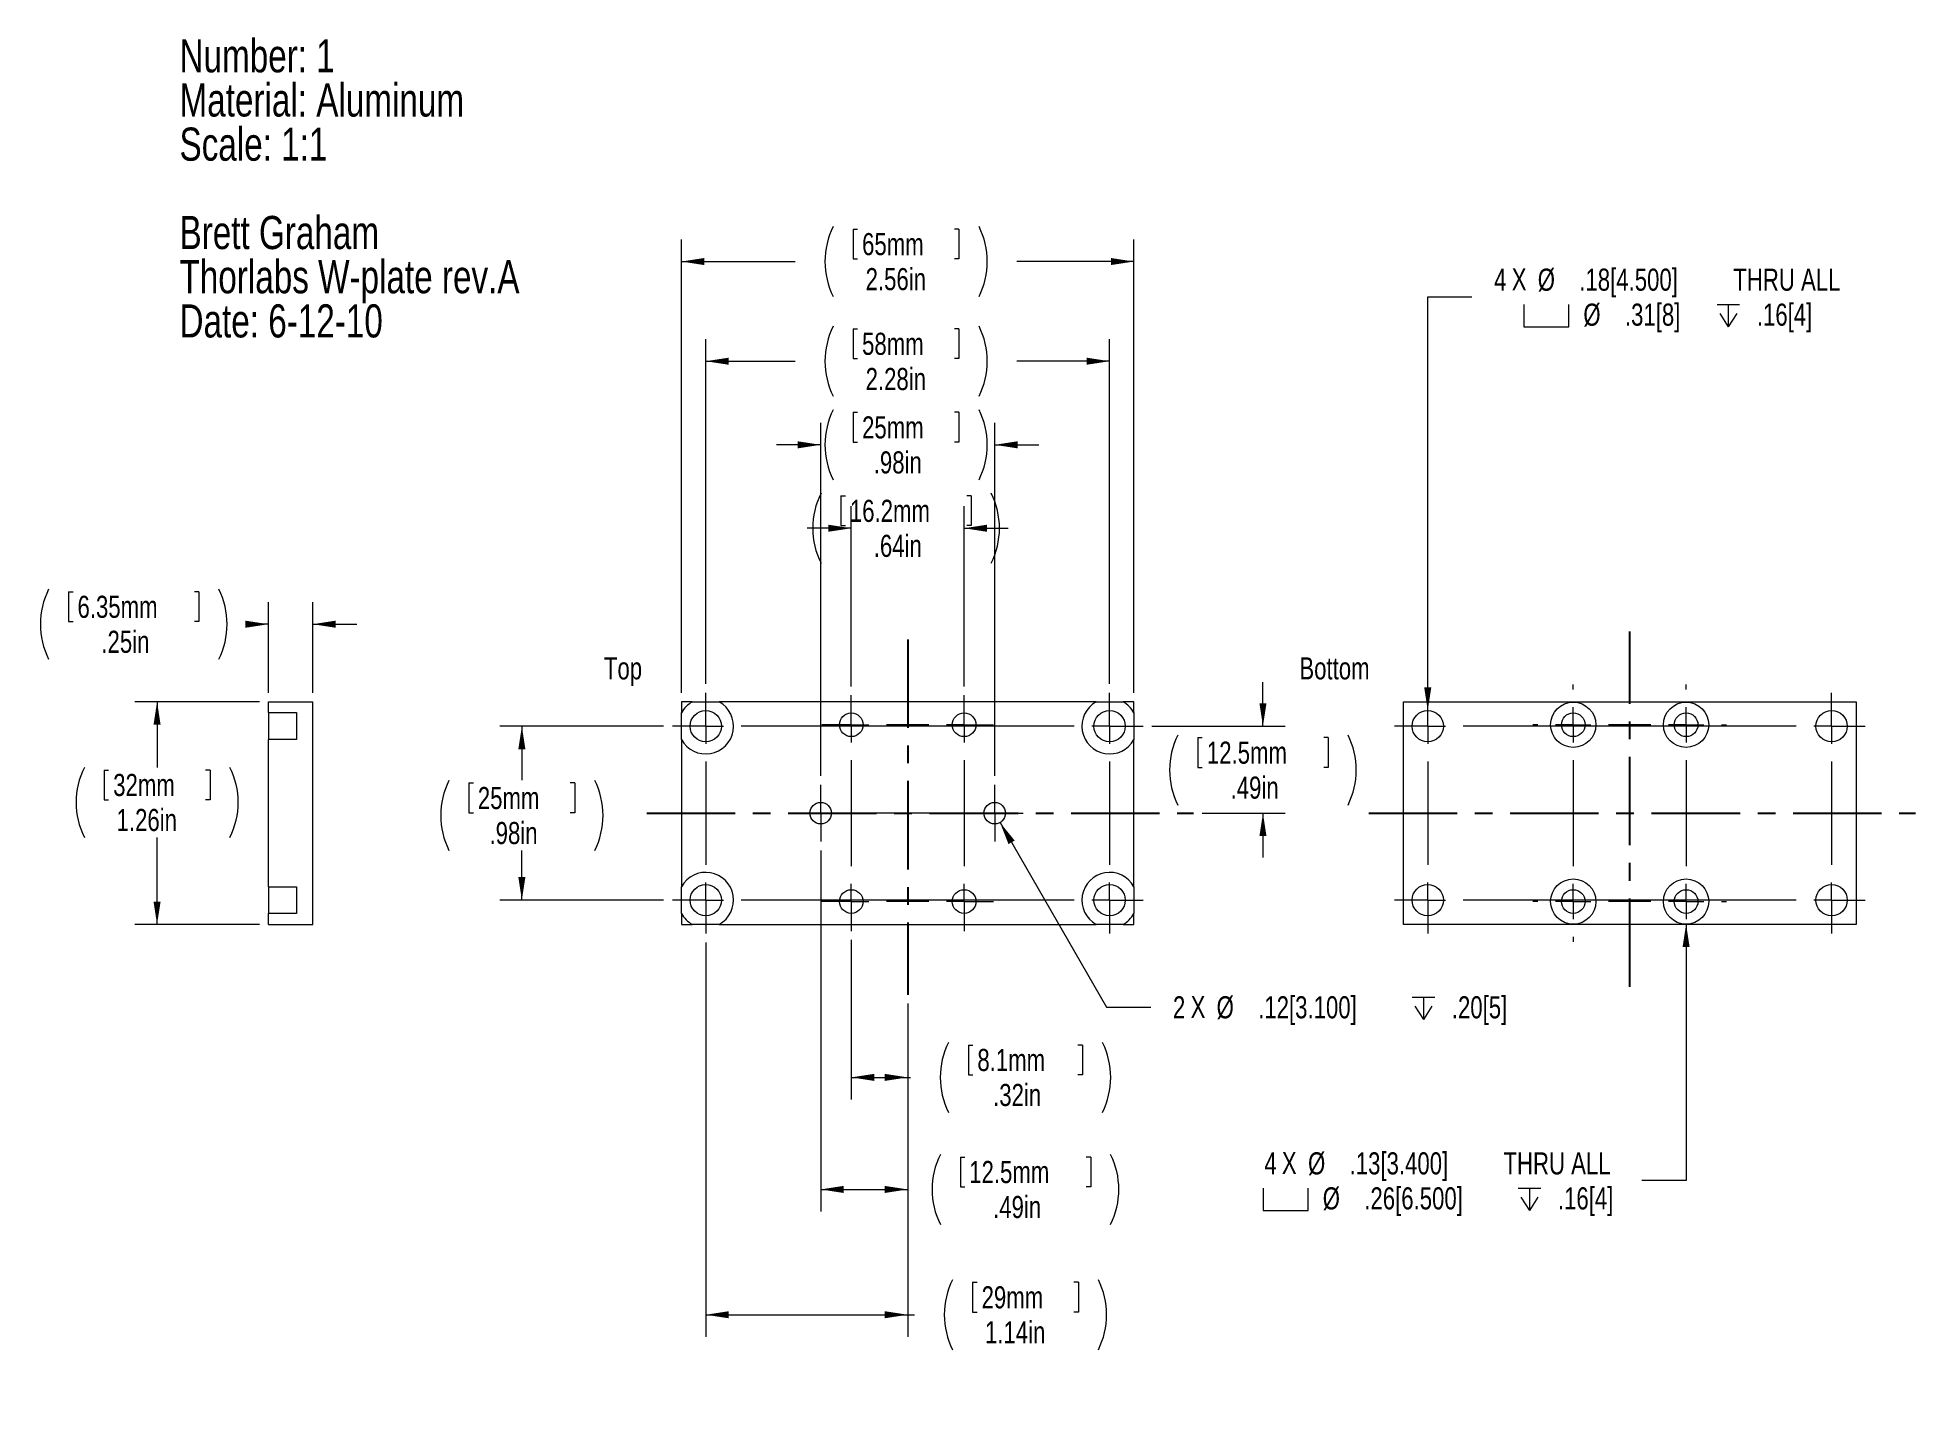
# Model space of a CAD drawing. Header units: inches. Extents: x 0.1 to 10.7, y 0.1 to 8.
import ezdxf

# ---------------------------------------------------------------- set-up
doc = ezdxf.new("R2010")
doc.units = ezdxf.units.IN
doc.header["$MEASUREMENT"] = 0
doc.linetypes.add('CENTERX2', pattern=[0.8, 0.5, -0.1, 0.1, -0.1])
doc.styles.add('SLDTEXTSTYLE0', font='TXT', dxfattribs={"width": 0.75})
doc.dimstyles.new('SLDDIMSTYLE0', dxfattribs={"dimtxt": 0.125, "dimasz": 0.13, "dimexe": 0, "dimexo": 0.0625, "dimgap": 0.03125, "dimtad": 0, "dimtih": 1, "dimtoh": 1, "dimrnd": 1e-09, "dimzin": 12, "dimdsep": 46, "dimtxsty": 'SLDTEXTSTYLE0', "dimsah": 1, "dimcen": 0.09, "dimadec": 0, "dimazin": 0, "dimtfac": 1, "dimtofl": 0, "dimtmove": 0, "dimatfit": 3, "dimfxl": 1, "dimtolj": 1, "dimtzin": 12, "dimarcsym": 0})
doc.dimstyles.new('SLDDIMSTYLE1', dxfattribs={"dimtxt": 0.125, "dimasz": 0.13, "dimexe": 0, "dimexo": 0.0625, "dimgap": 0.03125, "dimtad": 0, "dimtih": 1, "dimtoh": 1, "dimrnd": 1e-09, "dimzin": 12, "dimdsep": 46, "dimtxsty": 'SLDTEXTSTYLE0', "dimsah": 1, "dimcen": 0.09, "dimadec": 0, "dimazin": 0, "dimtfac": 1, "dimtofl": 0, "dimtmove": 0, "dimatfit": 3, "dimfxl": 1, "dimtolj": 1, "dimtzin": 12, "dimarcsym": 0})
doc.dimstyles.new('SLDDIMSTYLE2', dxfattribs={"dimtxt": 0.125, "dimasz": 0.13, "dimexe": 0, "dimexo": 0.0625, "dimgap": 0.03125, "dimtad": 0, "dimtih": 1, "dimtoh": 1, "dimdec": 0, "dimrnd": 1e-09, "dimzin": 12, "dimdsep": 46, "dimtxsty": 'SLDTEXTSTYLE0', "dimsah": 1, "dimcen": 0.09, "dimadec": 0, "dimazin": 0, "dimtfac": 1, "dimtofl": 0, "dimtmove": 0, "dimatfit": 3, "dimfxl": 1, "dimtolj": 1, "dimtzin": 12, "dimarcsym": 0})

# ---------------------------------------------------------------- blocks, each defined once
blk = doc.blocks.new('SW_NOTE_0')
at = {"color": 0, "linetype": 'Continuous', "lineweight": 0, "char_height": 0.1875, "attachment_point": 1, "style": 'SLDTEXTSTYLE0'}
for s, insert in [('Number: 1', (0, 0.242)), ('Material: Aluminum', (0, -0.008)), ('Scale: 1:1', (0, -0.258)), ('Brett Graham', (0, -0.758)), ('Thorlabs W-plate rev.A', (0, -1.008)), ('Date: 6-12-10', (0, -1.258))]:
    blk.add_mtext(s, dxfattribs=dict(at, insert=insert))
blk = doc.blocks.new('*D2')
at = {"color": 7, "linetype": 'Continuous', "lineweight": 0}
for p, q in [((3.76, 4.243), (3.76, 6.809)), ((4.732, 6.868), (4.732, 6.699)), ((4.732, 6.868), (4.757, 6.868)), ((5.33, 6.868), (5.305, 6.868)), ((5.33, 6.868), (5.33, 6.699)), ((6.319, 4.243), (6.319, 6.809)), ((4.732, 6.699), (4.757, 6.699)), ((5.33, 6.699), (5.305, 6.699)), ((3.76, 6.684), (4.404, 6.684)), ((6.319, 6.684), (5.658, 6.684))]:
    blk.add_line(p, q, dxfattribs=at)
for centre, start, end in [((5.015, 6.684), 153.4349, 206.5651), ((5.047, 6.684), 333.4349, 26.5651)]:
    blk.add_arc(centre, 0.443, start, end, dxfattribs=at)
for points in [[(3.76, 6.684), (3.89, 6.664), (3.89, 6.704)], [(6.319, 6.684), (6.189, 6.704), (6.189, 6.664)]]:
    blk.add_solid(points, dxfattribs=at)
at = {"color": 7, "linetype": 'Continuous', "lineweight": 0, "char_height": 0.125, "attachment_point": 1, "style": 'SLDTEXTSTYLE0'}
for s, insert in [('65mm', (4.782, 6.845)), ('2.56in', (4.802, 6.647))]:
    blk.add_mtext(s, dxfattribs=dict(at, insert=insert))
blk = doc.blocks.new('*D3')
at = {"color": 7, "linetype": 'Continuous', "lineweight": 0}
for p, q in [((4.732, 6.303), (4.732, 6.135)), ((4.732, 6.303), (4.757, 6.303)), ((5.33, 6.303), (5.305, 6.303)), ((5.33, 6.303), (5.33, 6.135)), ((3.898, 4.294), (3.898, 6.245)), ((6.182, 4.294), (6.182, 6.245)), ((3.898, 6.12), (4.404, 6.12)), ((4.732, 6.135), (4.757, 6.135)), ((5.33, 6.135), (5.305, 6.135)), ((6.182, 6.12), (5.658, 6.12))]:
    blk.add_line(p, q, dxfattribs=at)
for centre, start, end in [((5.015, 6.12), 153.4349, 206.5651), ((5.047, 6.12), 333.4349, 26.5651)]:
    blk.add_arc(centre, 0.443, start, end, dxfattribs=at)
for points in [[(3.898, 6.12), (4.028, 6.1), (4.028, 6.14)], [(6.182, 6.12), (6.052, 6.14), (6.052, 6.1)]]:
    blk.add_solid(points, dxfattribs=at)
at = {"color": 7, "linetype": 'Continuous', "lineweight": 0, "char_height": 0.125, "attachment_point": 1, "style": 'SLDTEXTSTYLE0'}
for s, insert in [('58mm', (4.782, 6.281)), ('2.28in', (4.802, 6.082))]:
    blk.add_mtext(s, dxfattribs=dict(at, insert=insert))
blk = doc.blocks.new('*D4')
at = {"color": 7, "linetype": 'Continuous', "lineweight": 0}
for p, q in [((4.548, 3.774), (4.548, 5.772)), ((4.732, 5.831), (4.732, 5.662)), ((4.732, 5.831), (4.757, 5.831)), ((5.33, 5.831), (5.305, 5.831)), ((5.33, 5.831), (5.33, 5.662)), ((5.532, 3.774), (5.532, 5.772)), ((4.548, 5.647), (4.298, 5.647)), ((4.732, 5.662), (4.757, 5.662)), ((5.33, 5.662), (5.305, 5.662)), ((5.532, 5.647), (5.782, 5.647))]:
    blk.add_line(p, q, dxfattribs=at)
for centre, start, end in [((5.015, 5.647), 153.4349, 206.5651), ((5.047, 5.647), 333.4349, 26.5651)]:
    blk.add_arc(centre, 0.443, start, end, dxfattribs=at)
for points in [[(4.548, 5.647), (4.418, 5.667), (4.418, 5.627)], [(5.532, 5.647), (5.662, 5.627), (5.662, 5.667)]]:
    blk.add_solid(points, dxfattribs=at)
at = {"color": 7, "linetype": 'Continuous', "lineweight": 0, "char_height": 0.125, "attachment_point": 1, "style": 'SLDTEXTSTYLE0'}
for s, insert in [('25mm', (4.782, 5.808)), ('.98in', (4.848, 5.61))]:
    blk.add_mtext(s, dxfattribs=dict(at, insert=insert))
blk = doc.blocks.new('*D5')
at = {"color": 7, "linetype": 'Continuous', "lineweight": 0}
for p, q in [((4.662, 5.358), (4.662, 5.19)), ((4.662, 5.358), (4.688, 5.358)), ((5.399, 5.358), (5.374, 5.358)), ((5.399, 5.358), (5.399, 5.19)), ((4.721, 4.28), (4.721, 5.3)), ((5.359, 4.28), (5.359, 5.3)), ((4.721, 5.175), (4.471, 5.175)), ((4.662, 5.19), (4.688, 5.19)), ((5.359, 5.175), (5.609, 5.175)), ((5.399, 5.19), (5.374, 5.19))]:
    blk.add_line(p, q, dxfattribs=at)
for centre, start, end in [((4.946, 5.175), 153.4349, 206.5651), ((5.116, 5.175), 333.4349, 26.5651)]:
    blk.add_arc(centre, 0.443, start, end, dxfattribs=at)
for points in [[(4.721, 5.175), (4.591, 5.195), (4.591, 5.155)], [(5.359, 5.175), (5.489, 5.155), (5.489, 5.195)]]:
    blk.add_solid(points, dxfattribs=at)
at = {"color": 7, "linetype": 'Continuous', "lineweight": 0, "char_height": 0.125, "attachment_point": 1, "style": 'SLDTEXTSTYLE0'}
for s, insert in [('16.2mm', (4.713, 5.336)), ('.64in', (4.848, 5.138))]:
    blk.add_mtext(s, dxfattribs=dict(at, insert=insert))
blk = doc.blocks.new('*D6')
at = {"color": 7, "linetype": 'Continuous', "lineweight": 0}
for p, q in [((3.659, 4.055), (2.733, 4.055)), ((2.858, 4.055), (2.858, 3.749)), ((2.559, 3.734), (2.559, 3.565)), ((2.559, 3.734), (2.584, 3.734)), ((3.157, 3.734), (3.132, 3.734)), ((3.157, 3.734), (3.157, 3.565)), ((2.559, 3.565), (2.584, 3.565)), ((3.157, 3.565), (3.132, 3.565)), ((2.858, 3.071), (2.858, 3.352)), ((3.659, 3.071), (2.733, 3.071))]:
    blk.add_line(p, q, dxfattribs=at)
for centre, start, end in [((2.842, 3.55), 153.4349, 206.5651), ((2.874, 3.55), 333.4349, 26.5651)]:
    blk.add_arc(centre, 0.443, start, end, dxfattribs=at)
for points in [[(2.858, 4.055), (2.838, 3.925), (2.878, 3.925)], [(2.858, 3.071), (2.878, 3.201), (2.838, 3.201)]]:
    blk.add_solid(points, dxfattribs=at)
at = {"color": 7, "linetype": 'Continuous', "lineweight": 0, "char_height": 0.125, "attachment_point": 1, "style": 'SLDTEXTSTYLE0'}
for s, insert in [('25mm', (2.609, 3.711)), ('.98in', (2.675, 3.513))]:
    blk.add_mtext(s, dxfattribs=dict(at, insert=insert))
blk = doc.blocks.new('*D7')
at = {"color": 7, "linetype": 'Continuous', "lineweight": 0}
for p, q in [((7.049, 4.055), (7.049, 4.305)), ((6.42, 4.055), (7.174, 4.055)), ((6.681, 3.991), (6.681, 3.822)), ((6.681, 3.991), (6.706, 3.991)), ((7.418, 3.991), (7.393, 3.991)), ((7.418, 3.991), (7.418, 3.822)), ((6.681, 3.822), (6.706, 3.822)), ((7.418, 3.822), (7.393, 3.822)), ((6.706, 3.563), (7.174, 3.563)), ((7.049, 3.563), (7.049, 3.313))]:
    blk.add_line(p, q, dxfattribs=at)
for centre, start, end in [((6.964, 3.807), 153.4349, 206.5651), ((7.134, 3.807), 333.4349, 26.5651)]:
    blk.add_arc(centre, 0.443, start, end, dxfattribs=at)
for points in [[(7.049, 4.055), (7.069, 4.185), (7.029, 4.185)], [(7.049, 3.563), (7.029, 3.433), (7.069, 3.433)]]:
    blk.add_solid(points, dxfattribs=at)
at = {"color": 7, "linetype": 'Continuous', "lineweight": 0, "char_height": 0.125, "attachment_point": 1, "style": 'SLDTEXTSTYLE0'}
for s, insert in [('12.5mm', (6.732, 3.968)), ('.49in', (6.866, 3.77))]:
    blk.add_mtext(s, dxfattribs=dict(at, insert=insert))
blk = doc.blocks.new('*D8')
at = {"color": 7, "linetype": 'Continuous', "lineweight": 0}
for p, q in [((4.721, 2.846), (4.721, 1.943)), ((5.04, 2.486), (5.04, 1.943)), ((5.384, 2.251), (5.384, 2.083)), ((5.384, 2.251), (5.409, 2.251)), ((6.028, 2.251), (6.003, 2.251)), ((6.028, 2.251), (6.028, 2.083)), ((4.721, 2.068), (5.04, 2.068)), ((5.04, 2.068), (5.056, 2.068)), ((5.384, 2.083), (5.409, 2.083)), ((6.028, 2.083), (6.003, 2.083))]:
    blk.add_line(p, q, dxfattribs=at)
for centre, start, end in [((5.667, 2.068), 153.4349, 206.5651), ((5.745, 2.068), 333.4349, 26.5651)]:
    blk.add_arc(centre, 0.443, start, end, dxfattribs=at)
for points in [[(4.721, 2.068), (4.851, 2.048), (4.851, 2.088)], [(5.04, 2.068), (4.91, 2.088), (4.91, 2.048)]]:
    blk.add_solid(points, dxfattribs=at)
at = {"color": 7, "linetype": 'Continuous', "lineweight": 0, "char_height": 0.125, "attachment_point": 1, "style": 'SLDTEXTSTYLE0'}
for s, insert in [('8.1mm', (5.434, 2.229)), ('.32in', (5.523, 2.031))]:
    blk.add_mtext(s, dxfattribs=dict(at, insert=insert))
blk = doc.blocks.new('*D9')
at = {"color": 7, "linetype": 'Continuous', "lineweight": 0}
for p, q in [((4.548, 3.352), (4.548, 1.309)), ((5.04, 2.486), (5.04, 1.309)), ((5.338, 1.617), (5.338, 1.449)), ((5.338, 1.617), (5.363, 1.617)), ((6.075, 1.617), (6.049, 1.617)), ((6.075, 1.617), (6.075, 1.449)), ((4.548, 1.434), (5.04, 1.434)), ((5.338, 1.449), (5.363, 1.449)), ((6.075, 1.449), (6.049, 1.449))]:
    blk.add_line(p, q, dxfattribs=at)
for centre, start, end in [((5.621, 1.434), 153.4349, 206.5651), ((5.791, 1.434), 333.4349, 26.5651)]:
    blk.add_arc(centre, 0.443, start, end, dxfattribs=at)
for points in [[(4.548, 1.434), (4.678, 1.414), (4.678, 1.454)], [(5.04, 1.434), (4.91, 1.454), (4.91, 1.414)]]:
    blk.add_solid(points, dxfattribs=at)
at = {"color": 7, "linetype": 'Continuous', "lineweight": 0, "char_height": 0.125, "attachment_point": 1, "style": 'SLDTEXTSTYLE0'}
for s, insert in [('12.5mm', (5.388, 1.595)), ('.49in', (5.523, 1.397))]:
    blk.add_mtext(s, dxfattribs=dict(at, insert=insert))
blk = doc.blocks.new('*D10')
at = {"color": 7, "linetype": 'Continuous', "lineweight": 0}
for p, q in [((3.898, 2.832), (3.898, 0.6)), ((5.04, 2.486), (5.04, 0.6)), ((5.407, 0.909), (5.407, 0.74)), ((5.407, 0.909), (5.432, 0.909)), ((6.005, 0.909), (5.98, 0.909)), ((6.005, 0.909), (6.005, 0.74)), ((3.898, 0.725), (5.04, 0.725)), ((5.04, 0.725), (5.079, 0.725)), ((5.407, 0.74), (5.432, 0.74)), ((6.005, 0.74), (5.98, 0.74))]:
    blk.add_line(p, q, dxfattribs=at)
for centre, start, end in [((5.69, 0.725), 153.4349, 206.5651), ((5.722, 0.725), 333.4349, 26.5651)]:
    blk.add_arc(centre, 0.443, start, end, dxfattribs=at)
for points in [[(3.898, 0.725), (4.028, 0.705), (4.028, 0.745)], [(5.04, 0.725), (4.91, 0.745), (4.91, 0.705)]]:
    blk.add_solid(points, dxfattribs=at)
at = {"color": 7, "linetype": 'Continuous', "lineweight": 0, "char_height": 0.125, "attachment_point": 1, "style": 'SLDTEXTSTYLE0'}
for s, insert in [('29mm', (5.458, 0.886)), ('1.14in', (5.477, 0.688))]:
    blk.add_mtext(s, dxfattribs=dict(at, insert=insert))
blk = doc.blocks.new('SW_SYMBOL_HOLE_DEPTH')
at = {"color": 0, "linetype": 'Continuous', "lineweight": 0}
for p, q in [((0, 34.4), (31.5, 34.4)), ((15.7, 34.4), (15.7, 3)), ((3.9, 21.9), (15.7, 3)), ((27.6, 21.9), (15.7, 3))]:
    blk.add_line(p, q, dxfattribs=at)
blk = doc.blocks.new('*D11')
at = {"color": 7, "linetype": 'Continuous', "lineweight": 0}
for p, q in [((5.562, 3.51), (6.165, 2.466)), ((6.165, 2.466), (6.415, 2.466))]:
    blk.add_line(p, q, dxfattribs=at)
blk.add_solid([(5.562, 3.51), (5.61, 3.388), (5.645, 3.408)], dxfattribs=at)
at = {"color": 7, "linetype": 'Continuous', "lineweight": 0, "xscale": 0.0040555664, "yscale": 0.0040555664, "zscale": 0.0040555664}
blk.add_blockref('SW_SYMBOL_HOLE_DEPTH', (7.893, 2.383), dxfattribs=at)
at = {"color": 7, "linetype": 'Continuous', "lineweight": 0, "char_height": 0.125, "attachment_point": 1, "style": 'SLDTEXTSTYLE0'}
for s, insert in [('2', (6.54, 2.527)), ('X ', (6.64, 2.529)), ('%%c', (6.787, 2.527)), ('.12[3.100]', (7.022, 2.527)), ('.20[5]', (8.117, 2.527))]:
    blk.add_mtext(s, dxfattribs=dict(at, insert=insert))
blk = doc.blocks.new('SW_CENTERMARKSYMBOL_0')
at = {"color": 0, "linetype": 'Continuous', "lineweight": 0}
for p, q in [((-2.283, 0.1), (-2.283, 0.189)), ((0, 0.1), (0, 0.189)), ((-2.383, 0), (-2.472, 0)), ((-2.283, 0), (-2.383, 0)), ((-2.283, 0), (-2.283, 0.1)), ((-2.283, 0), (-2.283, -0.1)), ((-2.283, 0), (-2.183, 0)), ((-0.2, 0), (-2.083, 0)), ((0, 0), (-0.1, 0)), ((0, 0), (0, 0.1)), ((0, 0), (0, -0.1)), ((0, 0), (0.1, 0)), ((0.1, 0), (0.189, 0)), ((-2.283, -0.2), (-2.283, -0.784)), ((0, -0.2), (0, -0.784)), ((-2.283, -0.984), (-2.283, -0.884)), ((0, -0.984), (0, -0.884)), ((-2.383, -0.984), (-2.472, -0.984)), ((-2.283, -0.984), (-2.383, -0.984)), ((-2.283, -0.984), (-2.283, -1.084)), ((-2.283, -0.984), (-2.183, -0.984)), ((-0.2, -0.984), (-2.083, -0.984)), ((0, -0.984), (-0.1, -0.984)), ((0, -0.984), (0, -1.084)), ((0, -0.984), (0.1, -0.984)), ((0.1, -0.984), (0.189, -0.984)), ((-2.283, -1.084), (-2.283, -1.173)), ((0, -1.084), (0, -1.173))]:
    blk.add_line(p, q, dxfattribs=at)
blk = doc.blocks.new('SW_CENTERMARKSYMBOL_1')
at = {"color": 0, "linetype": 'Continuous', "lineweight": 0}
for p, q in [((-0.638, 1.1), (-0.638, 1.167)), ((-0.638, 1), (-0.638, 1.1)), ((0, 1.1), (0, 1.167)), ((0, 1), (0, 1.1)), ((-0.738, 1), (-0.805, 1)), ((-0.638, 1), (-0.738, 1)), ((-0.638, 1), (-0.638, 0.9)), ((-0.638, 1), (-0.538, 1)), ((-0.2, 1), (-0.438, 1)), ((0, 1), (-0.1, 1)), ((0, 1), (0, 0.9)), ((0, 1), (0.1, 1)), ((0.1, 1), (0.167, 1)), ((-0.638, 0.8), (-0.638, 0.2)), ((0, 0.8), (0, 0.2)), ((-0.738, 0), (-0.805, 0)), ((-0.638, 0), (-0.738, 0)), ((-0.638, 0), (-0.638, 0.1)), ((-0.638, 0), (-0.638, -0.1)), ((-0.638, 0), (-0.538, 0)), ((-0.2, 0), (-0.438, 0)), ((0, 0), (-0.1, 0)), ((0, 0), (0, 0.1)), ((0, 0), (0, -0.1)), ((0, 0), (0.1, 0)), ((0.1, 0), (0.167, 0)), ((-0.638, -0.1), (-0.638, -0.167)), ((0, -0.1), (0, -0.167))]:
    blk.add_line(p, q, dxfattribs=at)
blk = doc.blocks.new('SW_CENTERMARKSYMBOL_2')
at = {"color": 0, "linetype": 'Continuous', "lineweight": 0}
for p, q in [((-0.984, 0.1), (-0.984, 0.161)), ((0, 0.1), (0, 0.161)), ((-1.084, 0), (-1.145, 0)), ((-0.984, 0), (-1.084, 0)), ((-0.984, 0), (-0.984, 0.1)), ((-0.984, 0), (-0.984, -0.1)), ((-0.984, 0), (-0.884, 0)), ((-0.2, 0), (-0.784, 0)), ((0, 0), (-0.1, 0)), ((0, 0), (0, 0.1)), ((0, 0), (0, -0.1)), ((0, 0), (0.1, 0)), ((0.1, 0), (0.161, 0)), ((-0.984, -0.1), (-0.984, -0.161)), ((0, -0.1), (0, -0.161))]:
    blk.add_line(p, q, dxfattribs=at)
blk = doc.blocks.new('SW_SYMBOL_HOLE_SPOT')
at = {"color": 0, "linetype": 'Continuous', "lineweight": 0}
for p, q in [((0, 34.4), (0, 3)), ((63, 3), (63, 34.4)), ((0, 3), (63, 3))]:
    blk.add_line(p, q, dxfattribs=at)
blk = doc.blocks.new('*D16')
at = {"color": 7, "linetype": 'Continuous', "lineweight": 0}
for p, q in [((7.981, 4.144), (7.981, 6.485)), ((7.981, 6.485), (8.231, 6.485))]:
    blk.add_line(p, q, dxfattribs=at)
blk.add_solid([(7.981, 4.144), (8.001, 4.274), (7.961, 4.274)], dxfattribs=at)
at = {"color": 7, "linetype": 'Continuous', "lineweight": 0, "xscale": 0.0040555664, "yscale": 0.0040555664, "zscale": 0.0040555664}
for name, p in [('SW_SYMBOL_HOLE_SPOT', (8.524, 6.302)), ('SW_SYMBOL_HOLE_DEPTH', (9.617, 6.302))]:
    blk.add_blockref(name, p, dxfattribs=at)
at = {"color": 7, "linetype": 'Continuous', "lineweight": 0, "char_height": 0.125, "attachment_point": 1, "style": 'SLDTEXTSTYLE0'}
for s, insert in [('4', (8.356, 6.644)), ('X ', (8.456, 6.646)), ('%%c', (8.603, 6.644)), ('.18[4.500]', (8.838, 6.644)), ('THRU ALL', (9.709, 6.644)), ('%%c', (8.861, 6.446)), ('.31[8]', (9.096, 6.446)), ('.16[4]', (9.842, 6.446))]:
    blk.add_mtext(s, dxfattribs=dict(at, insert=insert))
blk = doc.blocks.new('*D18')
at = {"color": 7, "linetype": 'Continuous', "lineweight": 0}
for p, q in [((9.442, 2.935), (9.442, 1.485)), ((9.442, 1.485), (9.192, 1.485))]:
    blk.add_line(p, q, dxfattribs=at)
blk.add_solid([(9.442, 2.935), (9.422, 2.805), (9.462, 2.805)], dxfattribs=at)
at = {"color": 7, "linetype": 'Continuous', "lineweight": 0, "xscale": 0.0040555664, "yscale": 0.0040555664, "zscale": 0.0040555664}
for name, p in [('SW_SYMBOL_HOLE_SPOT', (7.05, 1.302)), ('SW_SYMBOL_HOLE_DEPTH', (8.492, 1.302))]:
    blk.add_blockref(name, p, dxfattribs=at)
at = {"color": 7, "linetype": 'Continuous', "lineweight": 0, "char_height": 0.125, "attachment_point": 1, "style": 'SLDTEXTSTYLE0'}
for s, insert in [('4', (7.057, 1.644)), ('X ', (7.156, 1.646)), ('%%c', (7.304, 1.644)), ('.13[3.400]', (7.539, 1.644)), ('THRU ALL', (8.409, 1.644)), ('%%c', (7.387, 1.446)), ('.26[6.500]', (7.622, 1.446)), ('.16[4]', (8.717, 1.446))]:
    blk.add_mtext(s, dxfattribs=dict(at, insert=insert))
blk = doc.blocks.new('SW_CENTERMARKSYMBOL_3')
at = {"color": 0, "linetype": 'Continuous', "lineweight": 0}
for p, q in [((-2.283, 1.084), (-2.283, 1.173)), ((0, 1.084), (0, 1.173)), ((-2.283, 0.984), (-2.283, 1.084)), ((0, 0.984), (0, 1.084)), ((-2.383, 0.984), (-2.472, 0.984)), ((-2.283, 0.984), (-2.383, 0.984)), ((-2.283, 0.984), (-2.283, 0.884)), ((-2.283, 0.984), (-2.183, 0.984)), ((-0.2, 0.984), (-2.083, 0.984)), ((0, 0.984), (-0.1, 0.984)), ((0, 0.984), (0, 0.884)), ((0, 0.984), (0.1, 0.984)), ((0.1, 0.984), (0.189, 0.984)), ((-2.283, 0.784), (-2.283, 0.2)), ((0, 0.784), (0, 0.2)), ((-2.383, 0), (-2.472, 0)), ((-2.283, 0), (-2.383, 0)), ((-2.283, 0), (-2.283, 0.1)), ((-2.283, 0), (-2.283, -0.1)), ((-2.283, 0), (-2.183, 0)), ((-0.2, 0), (-2.083, 0)), ((0, 0), (-0.1, 0)), ((0, 0), (0, 0.1)), ((0, 0), (0, -0.1)), ((0, 0), (0.1, 0)), ((0.1, 0), (0.189, 0)), ((-2.283, -0.1), (-2.283, -0.189)), ((0, -0.1), (0, -0.189))]:
    blk.add_line(p, q, dxfattribs=at)
blk = doc.blocks.new('SW_CENTERMARKSYMBOL_4')
at = {"color": 0, "linetype": 'Continuous', "lineweight": 0}
for p, q in [((-0.638, 0.2), (-0.638, 0.228)), ((0, 0.2), (0, 0.228)), ((-0.838, 0), (-0.866, 0)), ((-0.638, 0), (-0.738, 0)), ((-0.638, 0), (-0.638, 0.1)), ((-0.638, 0), (-0.638, -0.1)), ((-0.638, 0), (-0.538, 0)), ((-0.2, 0), (-0.438, 0)), ((0, 0), (-0.1, 0)), ((0, 0), (0, 0.1)), ((0, 0), (0, -0.1)), ((0, 0), (0.1, 0)), ((0.2, 0), (0.228, 0)), ((-0.638, -0.2), (-0.638, -0.8)), ((0, -0.2), (0, -0.8)), ((-0.638, -1), (-0.638, -0.9)), ((0, -1), (0, -0.9)), ((-0.838, -1), (-0.866, -1)), ((-0.638, -1), (-0.738, -1)), ((-0.638, -1), (-0.638, -1.1)), ((-0.638, -1), (-0.538, -1)), ((-0.2, -1), (-0.438, -1)), ((0, -1), (-0.1, -1)), ((0, -1), (0, -1.1)), ((0, -1), (0.1, -1)), ((0.2, -1), (0.228, -1)), ((-0.638, -1.2), (-0.638, -1.228)), ((0, -1.2), (0, -1.228))]:
    blk.add_line(p, q, dxfattribs=at)
blk = doc.blocks.new('*D21')
at = {"color": 7, "linetype": 'Continuous', "lineweight": 0}
for p, q in [((1.375, 4.193), (0.67, 4.193)), ((0.795, 4.193), (0.795, 3.822)), ((0.496, 3.807), (0.496, 3.639)), ((0.496, 3.807), (0.521, 3.807)), ((1.095, 3.807), (1.069, 3.807)), ((1.095, 3.807), (1.095, 3.639)), ((0.496, 3.639), (0.521, 3.639)), ((1.095, 3.639), (1.069, 3.639)), ((0.795, 2.933), (0.795, 3.426)), ((1.375, 2.933), (0.67, 2.933))]:
    blk.add_line(p, q, dxfattribs=at)
for centre, start, end in [((0.78, 3.624), 153.4349, 206.5651), ((0.811, 3.624), 333.4349, 26.5651)]:
    blk.add_arc(centre, 0.443, start, end, dxfattribs=at)
for points in [[(0.795, 4.193), (0.775, 4.063), (0.815, 4.063)], [(0.795, 2.933), (0.815, 3.063), (0.775, 3.063)]]:
    blk.add_solid(points, dxfattribs=at)
at = {"color": 7, "linetype": 'Continuous', "lineweight": 0, "char_height": 0.125, "attachment_point": 1, "style": 'SLDTEXTSTYLE0'}
for s, insert in [('32mm', (0.547, 3.785)), ('1.26in', (0.566, 3.587))]:
    blk.add_mtext(s, dxfattribs=dict(at, insert=insert))
blk = doc.blocks.new('*D22')
at = {"color": 7, "linetype": 'Continuous', "lineweight": 0}
for p, q in [((0.295, 4.816), (0.295, 4.647)), ((0.295, 4.816), (0.32, 4.816)), ((1.032, 4.816), (1.006, 4.816)), ((1.032, 4.816), (1.032, 4.647)), ((1.425, 4.243), (1.425, 4.757)), ((1.675, 4.243), (1.675, 4.757)), ((0.295, 4.647), (0.32, 4.647)), ((1.032, 4.647), (1.006, 4.647)), ((1.425, 4.632), (1.36, 4.632)), ((1.675, 4.632), (1.925, 4.632))]:
    blk.add_line(p, q, dxfattribs=at)
for centre, start, end in [((0.578, 4.632), 153.4349, 206.5651), ((0.748, 4.632), 333.4349, 26.5651)]:
    blk.add_arc(centre, 0.443, start, end, dxfattribs=at)
for points in [[(1.425, 4.632), (1.295, 4.652), (1.295, 4.612)], [(1.675, 4.632), (1.805, 4.612), (1.805, 4.652)]]:
    blk.add_solid(points, dxfattribs=at)
at = {"color": 7, "linetype": 'Continuous', "lineweight": 0, "char_height": 0.125, "attachment_point": 1, "style": 'SLDTEXTSTYLE0'}
for s, insert in [('6.35mm', (0.345, 4.793)), ('.25in', (0.48, 4.595))]:
    blk.add_mtext(s, dxfattribs=dict(at, insert=insert))

msp = doc.modelspace()

# ---------------------------------------------------------------- linework, layer by layer
at = {"color": 7, "linetype": 'CENTERX2'}
for p, q in [((9.123, 2.581), (9.123, 4.59)), ((5.04, 4.545), (5.04, 2.536)), ((3.564, 3.563), (6.656, 3.563)), ((7.647, 3.563), (10.739, 3.563))]:
    msp.add_line(p, q, dxfattribs=at)
at = {"color": 7, "linetype": 'Continuous', "lineweight": 15}
for p, q in [((1.425, 4.132), (1.425, 4.193)), ((1.425, 4.193), (1.675, 4.193)), ((1.675, 2.933), (1.675, 4.193)), ((3.76, 4.193), (3.76, 4.132)), ((3.822, 4.193), (3.76, 4.193)), ((3.822, 4.193), (3.974, 4.193)), ((6.105, 4.193), (3.974, 4.193)), ((6.105, 4.193), (6.258, 4.193)), ((6.319, 4.193), (6.258, 4.193)), ((6.319, 4.132), (6.319, 4.193)), ((7.844, 4.193), (10.403, 4.193)), ((7.844, 2.933), (7.844, 4.193)), ((10.403, 4.193), (10.403, 2.933)), ((1.425, 4.132), (1.583, 4.132)), ((1.425, 4.132), (1.425, 3.979)), ((1.583, 4.132), (1.583, 3.979)), ((3.76, 3.979), (3.76, 4.132)), ((6.319, 4.132), (6.319, 3.979)), ((1.425, 3.147), (1.425, 3.979)), ((1.583, 3.979), (1.425, 3.979)), ((3.76, 3.979), (3.76, 3.147)), ((6.319, 3.147), (6.319, 3.979)), ((1.425, 3.147), (1.583, 3.147)), ((1.425, 3.147), (1.425, 2.995)), ((1.583, 3.147), (1.583, 2.995)), ((3.76, 2.995), (3.76, 3.147)), ((6.319, 3.147), (6.319, 2.995)), ((1.425, 2.933), (1.425, 2.995)), ((1.583, 2.995), (1.425, 2.995)), ((3.76, 2.995), (3.76, 2.933)), ((6.319, 2.933), (6.319, 2.995)), ((1.425, 2.933), (1.675, 2.933)), ((3.76, 2.933), (3.822, 2.933)), ((3.974, 2.933), (3.822, 2.933)), ((3.974, 2.933), (6.105, 2.933)), ((6.258, 2.933), (6.105, 2.933)), ((6.258, 2.933), (6.319, 2.933)), ((10.403, 2.933), (7.844, 2.933))]:
    msp.add_line(p, q, dxfattribs=at)
for centre, radius in [((3.898, 4.055), 0.0886), ((6.182, 4.055), 0.0886), ((7.981, 4.055), 0.0886), ((8.804, 4.063), 0.128), ((9.442, 4.063), 0.128), ((10.265, 4.055), 0.0886), ((4.721, 4.063), 0.0669), ((5.359, 4.063), 0.0669), ((8.804, 4.063), 0.0669), ((9.442, 4.063), 0.0669), ((4.548, 3.563), 0.061), ((5.532, 3.563), 0.061), ((8.804, 3.063), 0.128), ((9.442, 3.063), 0.128), ((3.898, 3.071), 0.0886), ((4.721, 3.063), 0.0669), ((5.359, 3.063), 0.0669), ((6.182, 3.071), 0.0886), ((7.981, 3.071), 0.0886), ((8.804, 3.063), 0.0669), ((9.442, 3.063), 0.0669), ((10.265, 3.071), 0.0886)]:
    msp.add_circle(centre, radius, dxfattribs=at)
for centre, start, end in [((3.898, 4.055), 208.955, 61.045), ((3.898, 4.055), 118.955, 151.045), ((6.182, 4.055), 118.955, 331.045), ((6.182, 4.055), 28.955, 61.045), ((3.898, 3.071), 298.955, 151.045), ((6.182, 3.071), 28.955, 241.045), ((3.898, 3.071), 208.955, 241.045), ((6.182, 3.071), 298.955, 331.045)]:
    msp.add_arc(centre, 0.157, start, end, dxfattribs=at)

# ---------------------------------------------------------------- block references
at = {"color": 7, "linetype": 'Continuous', "lineweight": 0}
for name, p in [('SW_NOTE_0', (0.922, 7.7)), ('SW_CENTERMARKSYMBOL_4', (9.442, 4.063)), ('SW_CENTERMARKSYMBOL_0', (6.182, 4.055)), ('SW_CENTERMARKSYMBOL_1', (5.359, 3.063)), ('SW_CENTERMARKSYMBOL_3', (10.265, 3.071)), ('SW_CENTERMARKSYMBOL_2', (5.532, 3.563))]:
    msp.add_blockref(name, p, dxfattribs=at)

# ---------------------------------------------------------------- texts
at = {"color": 7, "linetype": 'Continuous', "lineweight": 0, "char_height": 0.125, "attachment_point": 1, "style": 'SLDTEXTSTYLE0'}
for s, insert in [('Top', (3.322, 4.445)), ('Bottom', (7.255, 4.445))]:
    msp.add_mtext(s, dxfattribs=dict(at, insert=insert))

# ---------------------------------------------------------------- dimensions: what is measured, and where the dimension line sits
at = {"color": 7, "linetype": 'Continuous', "lineweight": 0}
for p1, p2, text, picture, middle in [((9.441, 6.935), (9.442, 2.935), '<>X %%c .13[3.400] THRU ALL\\P{\\fGDT;v}%%c .26[6.500] {\\fGDT;x} .16[4]\\P', '*D18', (8.106, 1.485)), ((7.982, 0.144), (7.981, 4.144), '<>X %%c .18[4.500] THRU ALL\\P{\\fGDT;v}%%c .31[8] {\\fGDT;x} .16[4]\\P', '*D16', (9.295, 6.485)), ((4.563, 5.242), (5.562, 3.51), '<>X %%c .12[3.100] {\\fGDT;x} .20[5]\\P', '*D11', (7.452, 2.466))]:
    dim = msp.add_diameter_dim_2p(p1=p1, p2=p2, text=text, dimstyle='SLDDIMSTYLE2', override={"dimpost": '<>'}, dxfattribs=at)
    dim.commit()
    dim.dimension.update_dxf_attribs({"geometry": picture, "text_midpoint": middle, "dimtype": 163})
for base, p1, p2, dimstyle, picture, middle in [((3.76, 6.684), (6.319, 4.193), (3.76, 4.193), 'SLDDIMSTYLE0', '*D2', (5.031, 6.684)), ((6.182, 6.12), (3.898, 4.244), (6.182, 4.244), 'SLDDIMSTYLE0', '*D3', (5.031, 6.12)), ((5.532, 5.647), (4.548, 3.724), (5.532, 3.724), 'SLDDIMSTYLE1', '*D4', (5.031, 5.647)), ((5.359, 5.175), (4.721, 4.23), (5.359, 4.23), 'SLDDIMSTYLE1', '*D5', (5.031, 5.175)), ((1.675, 4.632), (1.425, 4.193), (1.675, 4.193), 'SLDDIMSTYLE1', '*D22', (0.663, 4.632)), ((4.548, 1.434), (5.04, 2.536), (4.548, 3.402), 'SLDDIMSTYLE0', '*D9', (5.706, 1.434)), ((3.898, 0.725), (5.04, 2.536), (3.898, 2.882), 'SLDDIMSTYLE0', '*D10', (5.706, 0.725)), ((4.721, 2.068), (5.04, 2.536), (4.721, 2.896), 'SLDDIMSTYLE0', '*D8', (5.706, 2.068))]:
    dim = msp.add_linear_dim(base=base, p1=p1, p2=p2, text='(<>)', dimstyle=dimstyle, dxfattribs=at)
    dim.commit()
    dim.dimension.update_dxf_attribs({"geometry": picture, "text_midpoint": middle, "dimtype": 160})
for base, p1, p2, dimstyle, picture, middle in [((7.049, 4.055), (6.656, 3.563), (6.37, 4.055), 'SLDDIMSTYLE1', '*D7', (7.049, 3.807)), ((0.795, 4.193), (1.425, 2.933), (1.425, 4.193), 'SLDDIMSTYLE0', '*D21', (0.795, 3.624)), ((2.858, 3.071), (3.709, 4.055), (3.709, 3.071), 'SLDDIMSTYLE0', '*D6', (2.858, 3.55))]:
    dim = msp.add_linear_dim(base=base, p1=p1, p2=p2, angle=90, text='(<>)', dimstyle=dimstyle, dxfattribs=at)
    dim.commit()
    dim.dimension.update_dxf_attribs({"geometry": picture, "text_midpoint": middle, "dimtype": 160})

doc.saveas('drawing.dxf')
